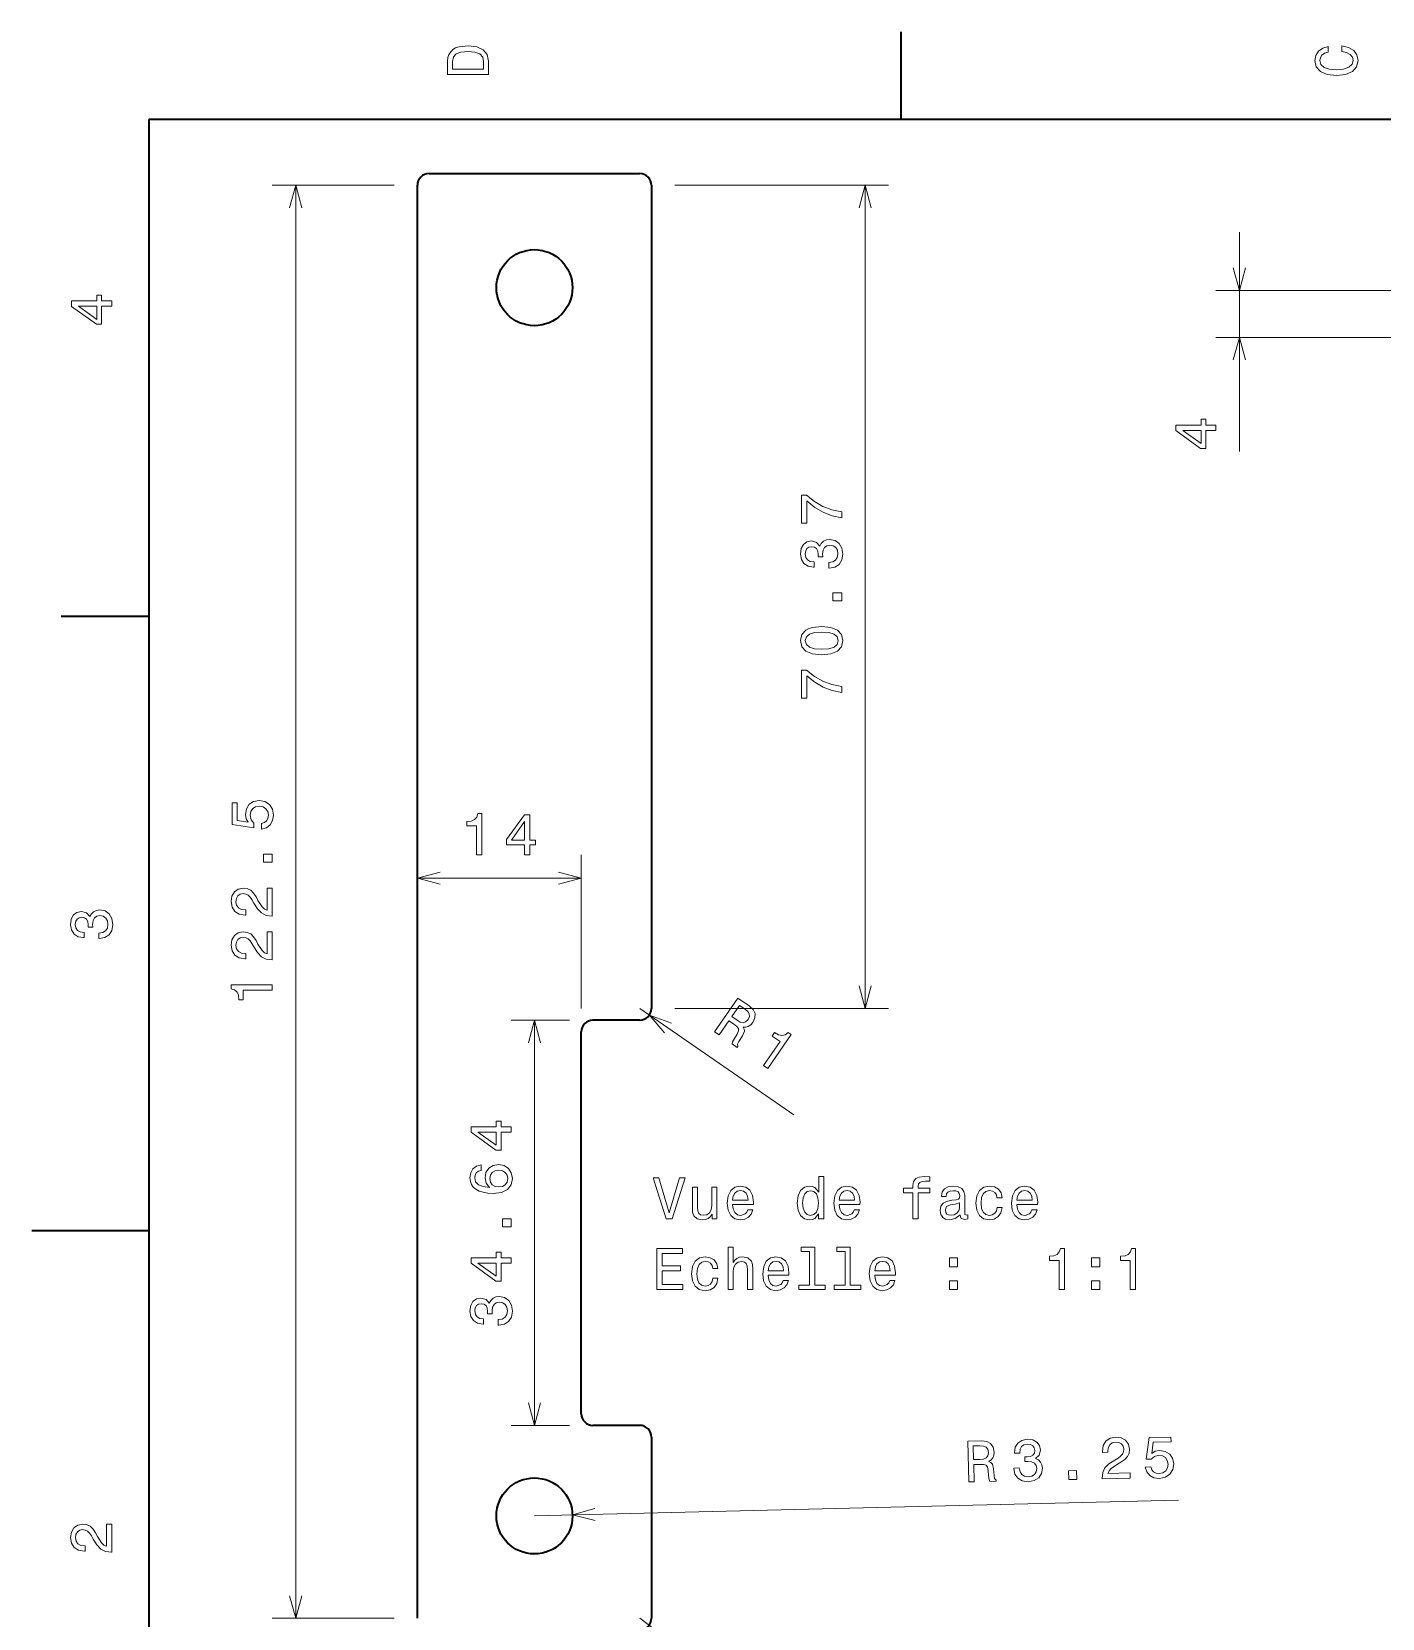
# Model space of a CAD drawing. Extents: x 0 to 297, y 0 to 210.
# Drawn here: x 0 to 115.4, y 71.9 to 207.5 of the extents above; entities that cross this region are included whole.
import ezdxf

# ---------------------------------------------------------------- set-up
doc = ezdxf.new("R2010")
doc.units = 0

msp = doc.modelspace()

# ---------------------------------------------------------------- linework, layer by layer
at = {"color": 7, "lineweight": 35, "ltscale": 0.1875}
for p, q in [((74.300003, 200), (74.300003, 207.5)), ((10, 157.5), (2.5, 157.5))]:
    msp.add_line(p, q, dxfattribs=at)
at = {"color": 7, "lineweight": 35}
for p, q in [((287, 200), (10, 200)), ((10, 200), (10, 10)), ((32.954124, 71.870773), (32.954124, 194.370773)), ((52.954124, 194.370773), (52.954124, 123.997772)), ((46.954124, 89.356773), (46.954124, 121.997772))]:
    msp.add_line(p, q, dxfattribs=at)
at = {"color": 7, "lineweight": 35, "ltscale": 0.45}
msp.add_line((33.954124, 195.370773), (51.954124, 195.370773), dxfattribs=at)
at = {"color": 7, "lineweight": 13, "ltscale": 0.260011}
for p, q in [((30.954124, 194.370773), (20.553684, 194.370773)), ((30.954124, 71.870773), (20.553684, 71.870773))]:
    msp.add_line(p, q, dxfattribs=at)
at = {"color": 7, "lineweight": 13}
for p, q in [((22.553682, 71.870773), (22.553682, 194.370773)), ((71.207458, 123.997772), (71.207458, 194.370773)), ((132.817474, 185.374619), (101.189659, 185.374619)), ((132.817474, 181.374619), (101.189659, 181.374619)), ((42.967854, 88.356773), (42.967854, 122.997772)), ((42.954124, 80.620773), (97.988098, 81.956818)), ((51.954124, 71.870773), (70.054886, 58.258636))]:
    msp.add_line(p, q, dxfattribs=at)
at = {"color": 7, "lineweight": 13, "ltscale": 0.456333}
for p, q in [((54.954124, 194.370773), (73.207458, 194.370773)), ((54.954124, 123.997772), (73.207458, 123.997772))]:
    msp.add_line(p, q, dxfattribs=at)
at = {"color": 7, "lineweight": 13, "ltscale": 0.468827}
msp.add_line((103.189659, 171.621552), (103.189659, 190.374619), dxfattribs=at)
at = {"color": 7, "lineweight": 13, "ltscale": 0.328345}
msp.add_line((46.954124, 123.997772), (46.954124, 137.131577), dxfattribs=at)
at = {"color": 7, "lineweight": 13, "ltscale": 0.35}
msp.add_line((32.954124, 135.131577), (46.954124, 135.131577), dxfattribs=at)
at = {"color": 7, "lineweight": 13, "ltscale": 0.4}
msp.add_line((51.954124, 123.997772), (65.117188, 114.901962), dxfattribs=at)
at = {"color": 7, "lineweight": 13, "ltscale": 0.124657}
for p, q in [((45.954124, 122.997772), (40.967854, 122.997772)), ((45.954124, 88.356773), (40.967854, 88.356773))]:
    msp.add_line(p, q, dxfattribs=at)
at = {"color": 7, "lineweight": 35, "ltscale": 0.1}
for p, q in [((51.954124, 122.997772), (47.954124, 122.997772)), ((51.954124, 88.356773), (47.954124, 88.356773))]:
    msp.add_line(p, q, dxfattribs=at)
at = {"color": 7, "lineweight": 35, "ltscale": 0.25}
msp.add_line((10, 105), (0, 105), dxfattribs=at)
at = {"color": 7, "lineweight": 35, "ltscale": 0.38715}
msp.add_line((52.954124, 87.356773), (52.954124, 71.870773), dxfattribs=at)
at = {"color": 7, "lineweight": 13}
for points in [[(35.533215, 204.994965), (35.533215, 203.829971), (39.033215, 203.829971), (39.033215, 204.994965), (38.922264, 205.544678), (38.584366, 205.953171), (38.034657, 206.205338), (37.283215, 206.296112), (36.516644, 206.215424), (36.21405, 206.114563), (35.971977, 205.973343), (35.644165, 205.56485), (35.563473, 205.297562)], [(111.93206, 205.817017), (112.35569, 205.716141), (112.658287, 205.549713), (112.844887, 205.317734), (112.905403, 205.045395), (112.814629, 204.71759), (112.54229, 204.460388), (112.098488, 204.28891), (111.483215, 204.233429), (110.872986, 204.28891), (110.424141, 204.455338), (110.151802, 204.71254), (110.055984, 205.045395), (110.106415, 205.287476), (110.247627, 205.494247), (110.474571, 205.655624), (110.787247, 205.766571), (110.787247, 206.245682), (110.308144, 206.094391), (109.94503, 205.832138), (109.718086, 205.474075), (109.637398, 205.045395), (109.763474, 204.510818), (110.116501, 204.10231), (110.696472, 203.840057), (111.483215, 203.749283), (112.269958, 203.840057), (112.84993, 204.10231), (113.208, 204.510818), (113.329041, 205.045395), (113.233215, 205.51442), (112.965927, 205.892654), (112.527161, 206.159943), (111.93206, 206.301163)], [(35.951801, 204.959656), (36.027451, 205.342941), (36.259438, 205.605194), (36.672985, 205.761536), (37.283215, 205.811966), (37.873272, 205.756485), (38.286816, 205.600143), (38.533936, 205.332855), (38.614628, 204.959656), (38.614628, 204.298996), (35.951801, 204.298996)], [(6.833213, 184.02739), (6.833213, 184.481277), (5.965778, 184.481277), (5.965778, 184.98056), (5.56232, 184.98056), (5.56232, 184.481277), (3.408862, 184.481277), (3.408862, 184.022339), (5.521974, 182.489197), (5.965778, 182.489197), (5.965778, 184.02739)], [(5.56232, 182.912827), (3.993876, 184.02739), (5.56232, 184.02739)], [(101.189659, 173.416946), (101.189659, 173.870834), (100.32222, 173.870834), (100.32222, 174.370117), (99.918762, 174.370117), (99.918762, 173.870834), (97.765305, 173.870834), (97.765305, 173.411896), (99.878418, 171.878754), (100.32222, 171.878754), (100.32222, 173.416946)], [(99.918762, 172.302383), (98.350327, 173.416946), (99.918762, 173.416946)], [(69.207458, 165.955307), (69.207458, 166.464676), (68.375328, 166.631104), (67.598671, 166.923615), (66.877487, 167.337158), (66.201698, 167.87677), (65.783112, 167.87677), (65.783112, 165.476196), (66.242043, 165.476196), (66.242043, 167.392639), (66.922882, 166.837875), (67.633972, 166.419281), (68.390457, 166.12677)], [(68.10804, 161.649399), (68.143341, 161.649399), (68.627487, 161.730103), (68.990601, 161.967133), (69.222595, 162.340332), (69.308327, 162.834564), (69.222595, 163.359055), (69.000687, 163.752426), (68.647667, 164.004578), (68.193771, 164.095367), (67.896225, 164.055023), (67.654144, 163.944061), (67.467545, 163.762512), (67.331383, 163.520447), (67.059052, 163.848251), (66.625328, 163.964233), (66.231956, 163.888596), (65.93441, 163.671738), (65.74781, 163.31871), (65.682243, 162.834564), (65.762939, 162.380676), (65.98484, 162.032684), (66.337868, 161.80574), (66.806885, 161.730103), (66.842186, 161.730103), (66.842186, 162.17894), (66.519424, 162.219284), (66.28743, 162.350403), (66.146225, 162.562225), (66.095795, 162.859772), (66.136139, 163.122025), (66.242043, 163.31366), (66.413513, 163.429657), (66.6455, 163.475052), (66.892624, 163.429657), (67.059052, 163.308624), (67.159912, 163.096802), (67.19017, 162.809341), (67.185127, 162.612656), (67.583542, 162.612656), (67.573456, 162.859772), (67.618843, 163.17749), (67.739883, 163.41452), (67.936569, 163.55574), (68.193771, 163.606171), (68.486282, 163.55069), (68.70314, 163.404449), (68.83931, 163.172455), (68.884697, 162.864822), (68.834267, 162.547089), (68.682968, 162.315109), (68.440887, 162.168854), (68.10804, 162.113373)], [(69.207458, 158.836288), (69.207458, 159.532257), (68.456024, 159.532257), (68.456024, 158.836288)], [(67.49781, 154.232834), (68.289597, 154.308472), (68.854439, 154.545502), (69.197372, 154.923752), (69.308327, 155.448242), (69.197372, 155.967697), (68.854439, 156.345947), (68.289597, 156.577942), (67.49781, 156.65863), (66.711067, 156.577942), (66.398384, 156.482117), (66.141182, 156.345947), (65.798241, 155.967697), (65.682243, 155.448242), (65.798241, 154.923752), (66.146225, 154.545502), (66.711067, 154.308472)], [(67.49781, 154.71698), (66.887581, 154.757324), (66.448814, 154.883408), (66.191612, 155.110352), (66.10083, 155.448242), (66.191612, 155.781097), (66.448814, 156.008057), (66.887581, 156.134125), (67.49781, 156.174469), (68.113083, 156.134125), (68.551842, 156.008057), (68.809052, 155.781097), (68.894783, 155.448242), (68.809052, 155.110352), (68.551842, 154.883408), (68.113083, 154.757324)], [(69.207458, 151.011215), (69.207458, 151.520584), (68.375328, 151.687012), (67.598671, 151.979523), (66.877487, 152.393066), (66.201698, 152.932678), (65.783112, 152.932678), (65.783112, 150.532104), (66.242043, 150.532104), (66.242043, 152.448547), (66.922882, 151.893784), (67.633972, 151.475189), (68.390457, 151.182678)], [(19.640862, 139.342102), (20.054405, 139.453049), (20.377171, 139.700165), (20.578899, 140.063278), (20.654549, 140.527252), (20.56377, 141.036621), (20.316654, 141.435028), (19.923283, 141.687195), (19.418957, 141.78302), (18.94994, 141.697281), (18.581783, 141.4552), (18.344749, 141.076965), (18.259014, 140.587769), (18.319534, 140.209534), (18.485962, 139.917023), (17.542877, 140.058228), (17.542877, 141.59137), (17.129333, 141.59137), (17.129333, 139.720337), (18.985241, 139.442963), (18.985241, 139.84642), (18.748207, 140.138916), (18.662476, 140.512115), (18.717949, 140.8349), (18.879333, 141.082001), (19.12645, 141.238342), (19.444176, 141.293823), (19.761898, 141.238342), (20.009014, 141.076965), (20.165356, 140.829849), (20.220833, 140.512115), (20.185528, 140.244843), (20.069534, 140.038055), (19.887978, 139.886765), (19.640862, 139.811127)], [(37.995335, 137.131577), (38.454269, 137.131577), (38.454269, 140.656799), (38.111328, 140.656799), (38.020554, 140.349152), (37.838997, 140.14238), (37.561619, 140.021347), (37.178333, 139.981003), (37.178333, 139.622925), (37.995335, 139.622925)], [(42.099514, 137.131577), (42.553406, 137.131577), (42.553406, 137.999008), (43.052685, 137.999008), (43.052685, 138.402466), (42.553406, 138.402466), (42.553406, 140.555939), (42.094471, 140.555939), (40.561329, 138.44281), (40.561329, 137.999008), (42.099514, 137.999008)], [(40.984962, 138.402466), (42.099514, 139.970917), (42.099514, 138.402466)], [(20.553684, 136.50882), (20.553684, 137.204773), (19.802242, 137.204773), (19.802242, 136.50882)], [(20.553684, 131.890228), (20.553684, 134.295837), (20.119968, 134.295837), (20.119968, 132.394547), (19.882935, 132.500458), (19.686249, 132.682007), (19.328178, 133.241806), (19.176884, 133.539368), (18.960026, 133.872208), (18.707863, 134.109253), (18.410313, 134.245407), (18.072414, 134.295837), (17.648785, 134.210114), (17.315933, 133.973083), (17.104118, 133.60997), (17.028469, 133.140945), (17.114204, 132.656799), (17.351234, 132.288635), (17.729477, 132.051605), (18.228756, 131.970917), (18.299362, 131.970917), (18.299362, 132.429855), (18.259014, 132.429855), (17.916077, 132.475235), (17.663914, 132.611404), (17.502533, 132.828262), (17.447056, 133.115723), (17.49749, 133.408234), (17.623569, 133.625092), (17.820255, 133.766296), (18.067371, 133.816742), (18.299362, 133.781433), (18.496048, 133.685608), (18.667519, 133.524231), (18.818813, 133.302322), (18.980198, 133.004776), (19.292877, 132.510544), (19.625729, 132.162567), (20.02919, 131.95578), (20.538555, 131.890228)], [(5.73379, 129.979111), (5.769093, 129.979111), (6.253242, 130.059799), (6.616354, 130.296829), (6.848343, 130.670029), (6.934078, 131.164276), (6.848343, 131.688766), (6.626441, 132.082138), (6.273415, 132.334305), (5.819525, 132.425079), (5.521974, 132.384735), (5.279899, 132.273788), (5.0933, 132.092224), (4.957133, 131.850143), (4.684798, 132.177963), (4.251081, 132.293961), (3.857709, 132.218307), (3.560158, 132.00145), (3.373559, 131.648422), (3.307997, 131.164276), (3.388689, 130.710388), (3.610591, 130.362396), (3.963617, 130.135452), (4.432637, 130.059799), (4.46794, 130.059799), (4.46794, 130.508652), (4.145173, 130.548996), (3.913184, 130.680115), (3.771974, 130.891937), (3.721542, 131.189484), (3.761888, 131.451736), (3.867795, 131.643372), (4.039265, 131.759369), (4.271254, 131.804764), (4.518372, 131.759369), (4.684798, 131.638336), (4.785663, 131.426514), (4.815922, 131.139053), (4.810879, 130.942368), (5.209294, 130.942368), (5.199208, 131.189484), (5.244596, 131.507217), (5.365634, 131.744247), (5.56232, 131.885452), (5.819525, 131.935883), (6.112032, 131.880417), (6.328891, 131.734161), (6.465058, 131.502167), (6.510447, 131.194534), (6.460014, 130.876801), (6.308718, 130.644821), (6.066643, 130.498566), (5.73379, 130.443085)], [(20.553684, 128.154205), (20.553684, 130.559814), (20.119968, 130.559814), (20.119968, 128.658524), (19.882935, 128.764435), (19.686249, 128.945984), (19.328178, 129.505783), (19.176884, 129.803345), (18.960026, 130.136185), (18.707863, 130.37323), (18.410313, 130.509384), (18.072414, 130.559814), (17.648785, 130.474091), (17.315933, 130.237061), (17.104118, 129.873947), (17.028469, 129.404922), (17.114204, 128.920776), (17.351234, 128.552612), (17.729477, 128.315582), (18.228756, 128.234894), (18.299362, 128.234894), (18.299362, 128.693832), (18.259014, 128.693832), (17.916077, 128.739212), (17.663914, 128.875381), (17.502533, 129.092239), (17.447056, 129.3797), (17.49749, 129.672211), (17.623569, 129.889069), (17.820255, 130.030273), (18.067371, 130.080719), (18.299362, 130.04541), (18.496048, 129.949585), (18.667519, 129.788208), (18.818813, 129.566299), (18.980198, 129.268753), (19.292877, 128.774521), (19.625729, 128.426544), (20.02919, 128.219757), (20.538555, 128.154205)], [(20.553684, 125.557953), (20.553684, 126.016876), (17.028469, 126.016876), (17.028469, 125.673943), (17.336105, 125.58316), (17.542877, 125.401611), (17.663914, 125.124229), (17.704262, 124.740944), (18.062328, 124.740944), (18.062328, 125.557953)], [(58.350872, 122.008606), (58.736732, 121.741974), (59.576767, 122.957634), (59.970924, 122.685272), (60.252754, 122.47213), (60.395172, 122.287895), (60.400139, 122.082169), (60.272476, 121.808708), (60.035187, 121.420959), (59.89093, 121.158966), (59.84037, 120.979347), (60.27602, 120.678314), (60.33049, 120.757141), (60.315342, 120.939255), (60.431232, 121.17794), (60.723297, 121.662704), (60.890724, 122.055801), (60.869839, 122.229622), (60.774948, 122.411667), (61.012585, 122.400711), (61.229103, 122.465652), (61.429932, 122.596603), (61.606781, 122.799301), (61.789524, 123.187958), (61.804184, 123.564026), (61.639297, 123.910904), (61.303154, 124.222878), (60.340584, 124.888023)], [(60.951584, 123.944748), (61.187473, 123.744965), (61.311405, 123.542862), (61.323086, 123.320236), (61.20274, 123.066238), (60.994965, 122.854263), (60.782593, 122.786453), (60.540131, 122.843658), (60.264408, 123.003532), (59.820465, 123.310303), (60.482742, 124.268723)], [(62.521824, 119.126434), (62.899384, 118.86554), (64.903427, 121.765701), (64.621292, 121.960655), (64.371727, 121.759171), (64.104813, 121.692276), (63.807808, 121.750381), (63.469547, 121.935089), (63.265987, 121.640503), (63.938129, 121.176048)], [(40.967854, 113.426697), (40.967854, 113.880585), (40.100418, 113.880585), (40.100418, 114.379868), (39.69696, 114.379868), (39.69696, 113.880585), (37.543503, 113.880585), (37.543503, 113.421646), (39.656612, 111.888512), (40.100418, 111.888512), (40.100418, 113.426697)], [(39.69696, 112.312141), (38.128517, 113.426697), (39.69696, 113.426697)], [(38.410934, 110.623672), (38.002434, 110.527847), (37.699841, 110.305946), (37.508198, 109.963005), (37.442635, 109.519203), (37.47794, 109.221649), (37.573761, 108.964447), (37.730103, 108.737503), (37.952003, 108.54586), (38.229378, 108.394562), (38.567276, 108.283615), (38.965691, 108.213005), (39.414539, 108.192833), (40.130676, 108.273529), (40.650131, 108.520645), (40.962811, 108.91906), (41.068718, 109.46373), (40.97794, 109.952919), (40.740906, 110.326118), (40.367706, 110.568192), (39.893646, 110.653931), (39.414539, 110.568192), (39.046383, 110.336205), (38.814392, 109.978134), (38.733704, 109.534332), (38.834568, 109.055222), (39.122032, 108.697159), (38.567276, 108.772804), (38.168861, 108.934189), (37.931831, 109.181305), (37.851139, 109.524246), (37.891483, 109.776405), (37.997391, 109.968048), (38.173904, 110.094131), (38.410934, 110.159691)], [(39.898689, 110.164734), (40.216412, 110.109261), (40.458488, 109.968048), (40.619869, 109.741104), (40.670303, 109.458679), (40.619869, 109.161133), (40.463531, 108.934189), (40.221455, 108.787933), (39.903732, 108.742546), (39.591049, 108.792976), (39.354019, 108.934189), (39.202721, 109.166176), (39.147247, 109.478851), (39.202721, 109.75119), (39.348976, 109.968048), (39.586006, 110.109261)], [(55.349659, 109.519188), (54.472137, 106.538643), (53.569397, 109.519188), (53.09029, 109.519188), (54.219975, 106.014145), (54.724297, 106.014145), (55.828766, 109.519188)], [(58.552109, 108.722359), (58.108303, 108.722359), (58.108303, 107.158958), (58.057869, 106.795845), (57.911617, 106.5336), (57.684673, 106.372215), (57.387123, 106.321785), (57.150089, 106.362129), (56.998795, 106.483162), (56.913059, 106.689934), (56.892887, 106.982445), (56.892887, 108.722359), (56.449081, 108.722359), (56.449081, 106.942101), (56.464211, 106.58403), (56.560032, 106.286476), (56.852539, 106.014145), (57.32156, 105.918327), (57.573723, 105.953629), (57.790581, 106.044403), (57.97718, 106.200745), (58.128475, 106.427689), (58.128475, 106.014145), (58.552109, 106.014145)], [(59.888561, 107.239647), (61.66378, 107.239647), (61.668823, 107.446419), (61.588131, 108.02639), (61.366226, 108.460114), (61.013203, 108.722359), (60.544182, 108.818176), (60.085247, 108.717316), (59.732224, 108.434891), (59.505276, 107.97596), (59.424587, 107.370773), (59.500233, 106.750458), (59.72718, 106.296562), (60.075161, 106.014145), (60.529053, 105.918327), (60.922424, 105.983887), (61.24519, 106.155357), (61.482224, 106.427689), (61.618389, 106.790802), (61.17963, 106.790802), (61.088852, 106.589073), (60.957726, 106.437775), (60.584526, 106.316742), (60.297066, 106.372215), (60.080204, 106.548729), (59.938995, 106.836189), (59.888561, 107.224518)], [(67.236542, 106.432732), (67.236542, 106.014145), (67.680351, 106.014145), (67.680351, 109.635185), (67.241592, 109.635185), (67.241592, 108.308815), (66.903694, 108.692101), (66.696922, 108.782875), (66.459885, 108.818176), (66.031212, 108.717316), (65.698364, 108.434891), (65.481506, 107.981003), (65.405853, 107.370773), (65.481506, 106.760544), (65.698364, 106.301605), (66.031212, 106.014145), (66.459885, 105.918327), (66.696922, 105.953629), (66.908737, 106.044403)], [(68.996628, 107.239647), (70.771851, 107.239647), (70.776894, 107.446419), (70.696198, 108.02639), (70.474297, 108.460114), (70.121269, 108.722359), (69.652252, 108.818176), (69.193314, 108.717316), (68.840294, 108.434891), (68.61335, 107.97596), (68.532654, 107.370773), (68.608307, 106.750458), (68.835251, 106.296562), (69.183228, 106.014145), (69.637123, 105.918327), (70.030495, 105.983887), (70.353256, 106.155357), (70.590294, 106.427689), (70.726456, 106.790802), (70.287697, 106.790802), (70.196922, 106.589073), (70.065796, 106.437775), (69.692596, 106.316742), (69.405136, 106.372215), (69.188278, 106.548729), (69.047066, 106.836189), (68.996628, 107.224518)], [(75.295624, 108.253342), (75.295624, 106.014145), (75.739426, 106.014145), (75.739426, 108.253342), (76.748077, 108.253342), (76.748077, 108.631577), (75.739426, 108.631577), (75.739426, 108.798004), (75.774734, 108.999733), (75.890724, 109.135902), (76.08741, 109.216591), (76.369835, 109.246857), (76.748077, 109.226685), (76.748077, 109.60997), (76.268967, 109.635185), (75.835251, 109.58979), (75.532654, 109.453629), (75.351105, 109.216591), (75.295624, 108.8787), (75.295624, 108.631577), (74.483665, 108.631577), (74.483665, 108.253342)], [(79.325165, 106.367172), (79.325165, 106.352043), (79.35038, 106.180573), (79.426025, 106.059532), (79.743752, 105.963715), (79.990868, 106.004059), (79.990868, 106.347), (79.884964, 106.331871), (79.743752, 106.39743), (79.718536, 106.599159), (79.718536, 108.001175), (79.65802, 108.359245), (79.481506, 108.611404), (79.173866, 108.762703), (78.74015, 108.818176), (78.316513, 108.75766), (78.003838, 108.586189), (77.807152, 108.318901), (77.741592, 107.965874), (77.741592, 107.935616), (78.139999, 107.935616), (78.175308, 108.14743), (78.286255, 108.298729), (78.467812, 108.389503), (78.725021, 108.424805), (78.972137, 108.39959), (79.148651, 108.323944), (79.254555, 108.192818), (79.289856, 108.011261), (79.269684, 107.799446), (79.188995, 107.693542), (78.987267, 107.643105), (78.609024, 107.60276), (78.175308, 107.511986), (77.867668, 107.350601), (77.686111, 107.098442), (77.630638, 106.725243), (77.681068, 106.392387), (77.83741, 106.145271), (78.089569, 105.98893), (78.437553, 105.933456), (78.90657, 106.03936)], [(82.47718, 107.824661), (82.915939, 107.824661), (82.825165, 108.228119), (82.608307, 108.545845), (82.270409, 108.742531), (81.83165, 108.818176), (81.347496, 108.717316), (80.97934, 108.434891), (80.747353, 107.97596), (80.666656, 107.360687), (80.74231, 106.750458), (80.969254, 106.296562), (81.327324, 106.014145), (81.816513, 105.918327), (82.250237, 105.993973), (82.588135, 106.205788), (82.820114, 106.538643), (82.920982, 106.982445), (82.497353, 106.982445), (82.421707, 106.700027), (82.280495, 106.488205), (82.078766, 106.357086), (81.83165, 106.316742), (81.52401, 106.382301), (81.302109, 106.58403), (81.165939, 106.911842), (81.120552, 107.375816), (81.165939, 107.829704), (81.307152, 108.157516), (81.534096, 108.359245), (81.83165, 108.429848), (82.093895, 108.38446), (82.290581, 108.268471), (82.421707, 108.076828)], [(84.176743, 107.239647), (85.951965, 107.239647), (85.957001, 107.446419), (85.876312, 108.02639), (85.654411, 108.460114), (85.301384, 108.722359), (84.832367, 108.818176), (84.373428, 108.717316), (84.020409, 108.434891), (83.793457, 107.97596), (83.712769, 107.370773), (83.788422, 106.750458), (84.015366, 106.296562), (84.363342, 106.014145), (84.817238, 105.918327), (85.210609, 105.983887), (85.533371, 106.155357), (85.770401, 106.427689), (85.90657, 106.790802), (85.467812, 106.790802), (85.377029, 106.589073), (85.245911, 106.437775), (84.872711, 106.316742), (84.585251, 106.372215), (84.368393, 106.548729), (84.22718, 106.836189), (84.176743, 107.224518)], [(59.888561, 107.612846), (59.944038, 107.960831), (60.080204, 108.218033), (60.28698, 108.374374), (60.559311, 108.429848), (60.826603, 108.374374), (61.033375, 108.218033), (61.159454, 107.960831), (61.204845, 107.612846)], [(66.535538, 108.419762), (66.828041, 108.349159), (67.049942, 108.152473), (67.181068, 107.824661), (67.231506, 107.370773), (67.181068, 106.911842), (67.049942, 106.58403), (66.828041, 106.382301), (66.535538, 106.316742), (66.258163, 106.382301), (66.046341, 106.58403), (65.905136, 106.916885), (65.859741, 107.370773), (65.905136, 107.819618), (66.046341, 108.14743), (66.258163, 108.349159)], [(68.996628, 107.612846), (69.052109, 107.960831), (69.188278, 108.218033), (69.39505, 108.374374), (69.667381, 108.429848), (69.934677, 108.374374), (70.141449, 108.218033), (70.267525, 107.960831), (70.312912, 107.612846)], [(79.274734, 106.962273), (79.214211, 106.700027), (79.052826, 106.498291), (78.810753, 106.367172), (78.513199, 106.321785), (78.321564, 106.347), (78.185394, 106.427689), (78.099655, 106.568901), (78.07444, 106.765587), (78.09462, 106.942101), (78.175308, 107.068176), (78.498077, 107.209389), (78.90657, 107.269905), (79.274734, 107.390945)], [(84.176743, 107.612846), (84.232224, 107.960831), (84.368393, 108.218033), (84.575165, 108.374374), (84.847496, 108.429848), (85.114792, 108.374374), (85.321564, 108.218033), (85.447639, 107.960831), (85.493027, 107.612846)], [(40.967854, 105.329285), (40.967854, 106.025253), (40.216412, 106.025253), (40.216412, 105.329285)], [(40.967854, 102.218628), (40.967854, 102.672516), (40.100418, 102.672516), (40.100418, 103.171799), (39.69696, 103.171799), (39.69696, 102.672516), (37.543503, 102.672516), (37.543503, 102.213585), (39.656612, 100.680443), (40.100418, 100.680443), (40.100418, 102.218628)], [(53.413059, 99.967316), (55.63208, 99.967316), (55.63208, 100.390945), (53.877037, 100.390945), (53.877037, 101.576103), (55.440437, 101.576103), (55.440437, 101.99469), (53.877037, 101.99469), (53.877037, 103.043686), (55.591732, 103.043686), (55.591732, 103.467316), (53.413059, 103.467316)], [(59.500233, 99.967316), (59.944038, 99.967316), (59.944038, 101.530716), (59.989426, 101.888786), (60.135681, 102.151031), (60.362625, 102.312416), (60.665218, 102.372932), (60.907295, 102.322502), (61.058594, 102.186333), (61.134239, 101.959389), (61.159454, 101.656799), (61.159454, 99.967316), (61.60326, 99.967316), (61.60326, 101.747574), (61.583088, 102.105644), (61.49231, 102.403198), (61.194759, 102.675529), (60.730782, 102.771347), (60.478622, 102.736046), (60.261761, 102.640228), (60.080204, 102.48893), (59.944038, 102.282158), (59.944038, 103.588356), (59.500233, 103.588356)], [(66.454849, 103.215157), (66.454849, 100.340515), (65.542023, 100.340515), (65.542023, 99.967316), (67.806427, 99.967316), (67.806427, 100.340515), (66.898651, 100.340515), (66.898651, 103.588356), (65.758881, 103.588356), (65.758881, 103.215157)], [(69.490868, 103.215157), (69.490868, 100.340515), (68.578041, 100.340515), (68.578041, 99.967316), (70.842453, 99.967316), (70.842453, 100.340515), (69.934677, 100.340515), (69.934677, 103.588356), (68.794907, 103.588356), (68.794907, 103.215157)], [(87.777611, 99.967316), (88.236542, 99.967316), (88.236542, 103.492531), (87.8936, 103.492531), (87.802826, 103.184898), (87.621269, 102.978119), (87.343887, 102.857086), (86.960602, 102.816742), (86.960602, 102.458672), (87.777611, 102.458672)], [(93.849655, 99.967316), (94.308586, 99.967316), (94.308586, 103.492531), (93.965652, 103.492531), (93.87487, 103.184898), (93.693314, 102.978119), (93.415939, 102.857086), (93.032654, 102.816742), (93.032654, 102.458672), (93.849655, 102.458672)], [(39.69696, 101.104073), (38.128517, 102.218628), (39.69696, 102.218628)], [(58.188995, 101.777832), (58.627754, 101.777832), (58.53698, 102.18129), (58.320118, 102.499016), (57.982224, 102.695702), (57.543461, 102.771347), (57.059311, 102.670486), (56.691154, 102.388062), (56.459167, 101.929131), (56.378475, 101.313858), (56.454124, 100.703629), (56.681068, 100.249733), (57.039139, 99.967316), (57.528332, 99.871498), (57.962051, 99.947144), (58.299946, 100.158958), (58.531933, 100.491814), (58.632797, 100.935616), (58.209167, 100.935616), (58.133518, 100.653198), (57.99231, 100.441376), (57.790581, 100.310257), (57.543461, 100.269913), (57.235825, 100.335472), (57.013924, 100.537201), (56.877754, 100.865013), (56.832367, 101.328987), (56.877754, 101.782875), (57.018967, 102.110687), (57.245911, 102.312416), (57.543461, 102.383018), (57.80571, 102.337631), (58.002396, 102.221642), (58.133518, 102.029999)], [(62.924583, 101.192818), (64.699799, 101.192818), (64.704849, 101.39959), (64.624153, 101.979561), (64.402252, 102.413284), (64.049225, 102.675529), (63.580204, 102.771347), (63.121273, 102.670486), (62.768246, 102.388062), (62.541302, 101.929131), (62.460609, 101.323944), (62.536259, 100.703629), (62.763203, 100.249733), (63.111183, 99.967316), (63.565075, 99.871498), (63.958447, 99.937057), (64.281212, 100.108528), (64.51825, 100.380859), (64.654411, 100.743973), (64.215652, 100.743973), (64.124878, 100.542244), (63.993752, 100.390945), (63.620552, 100.269913), (63.333088, 100.325386), (63.116226, 100.5019), (62.975018, 100.78936), (62.924583, 101.177689)], [(62.924583, 101.566017), (62.980061, 101.914001), (63.116226, 102.171204), (63.323002, 102.327545), (63.595337, 102.383018), (63.862625, 102.327545), (64.069397, 102.171204), (64.19548, 101.914001), (64.240868, 101.566017)], [(72.032654, 101.192818), (73.807869, 101.192818), (73.812912, 101.39959), (73.732224, 101.979561), (73.510323, 102.413284), (73.157295, 102.675529), (72.688278, 102.771347), (72.22934, 102.670486), (71.876312, 102.388062), (71.649368, 101.929131), (71.56868, 101.323944), (71.644325, 100.703629), (71.871269, 100.249733), (72.219254, 99.967316), (72.673141, 99.871498), (73.066513, 99.937057), (73.389282, 100.108528), (73.626312, 100.380859), (73.762482, 100.743973), (73.323723, 100.743973), (73.232941, 100.542244), (73.101822, 100.390945), (72.728622, 100.269913), (72.441154, 100.325386), (72.224297, 100.5019), (72.083084, 100.78936), (72.032654, 101.177689)], [(72.032654, 101.566017), (72.088135, 101.914001), (72.224297, 102.171204), (72.431068, 102.327545), (72.703407, 102.383018), (72.970695, 102.327545), (73.177467, 102.171204), (73.303551, 101.914001), (73.348938, 101.566017)], [(78.412338, 101.924088), (79.108307, 101.924088), (79.108307, 102.675529), (78.412338, 102.675529)], [(90.556427, 101.924088), (91.252396, 101.924088), (91.252396, 102.675529), (90.556427, 102.675529)], [(78.412338, 99.967316), (79.108307, 99.967316), (79.108307, 100.718758), (78.412338, 100.718758)], [(90.556427, 99.967316), (91.252396, 99.967316), (91.252396, 100.718758), (90.556427, 100.718758)], [(39.868431, 96.934334), (39.903732, 96.934334), (40.387882, 97.015022), (40.750992, 97.25206), (40.982983, 97.625252), (41.068718, 98.119492), (40.982983, 98.643982), (40.761078, 99.037354), (40.408054, 99.28952), (39.954163, 99.380295), (39.656612, 99.339951), (39.414539, 99.229004), (39.22794, 99.047447), (39.091774, 98.805374), (38.819439, 99.133179), (38.385719, 99.249176), (37.992348, 99.173523), (37.694798, 98.956665), (37.508198, 98.603638), (37.442635, 98.119492), (37.523327, 97.665604), (37.745232, 97.317619), (38.098255, 97.090668), (38.567276, 97.015022), (38.602577, 97.015022), (38.602577, 97.463867), (38.279812, 97.504219), (38.047825, 97.635345), (37.906612, 97.847153), (37.856182, 98.144707), (37.896526, 98.406952), (38.002434, 98.598595), (38.173904, 98.714592), (38.405891, 98.759979), (38.653011, 98.714592), (38.819439, 98.593552), (38.920303, 98.381737), (38.950562, 98.094276), (38.945518, 97.897591), (39.343933, 97.897591), (39.333847, 98.144707), (39.379234, 98.462433), (39.500275, 98.699463), (39.69696, 98.840668), (39.954163, 98.891106), (40.24667, 98.835632), (40.463531, 98.689377), (40.599697, 98.457382), (40.645088, 98.14975), (40.594654, 97.832031), (40.443356, 97.600037), (40.201283, 97.453781), (39.868431, 97.398308)], [(80.058083, 83.522125), (80.526962, 83.533508), (80.491104, 85.010742), (80.97007, 85.022369), (81.323357, 85.015808), (81.546906, 84.950607), (81.671951, 84.78717), (81.729584, 84.490929), (81.765808, 84.037788), (81.803284, 83.741058), (81.868073, 83.566071), (82.397453, 83.578918), (82.395126, 83.674713), (82.275742, 83.813065), (82.229042, 84.074257), (82.180038, 84.638077), (82.084167, 85.054459), (81.965027, 85.182732), (81.781204, 85.274117), (81.979813, 85.405052), (82.116699, 85.584946), (82.202057, 85.808983), (82.225822, 86.076927), (82.144958, 86.498718), (81.935577, 86.811455), (81.598175, 86.994965), (81.142822, 87.049492), (79.973137, 87.021095)], [(83.920029, 84.71563), (83.920883, 84.680336), (84.013298, 84.198288), (84.259079, 83.841034), (84.637794, 83.618172), (85.133965, 83.544456), (85.656227, 83.642899), (86.044098, 83.874283), (86.287613, 84.233322), (86.367355, 84.689285), (86.319794, 84.985764), (86.203003, 85.225075), (86.016968, 85.407211), (85.771667, 85.537468), (86.092766, 85.817673), (86.198196, 86.254082), (86.113029, 86.6455), (85.889008, 86.937698), (85.531555, 87.115677), (85.045959, 87.169472), (84.594162, 87.077789), (84.251671, 86.847504), (84.033356, 86.489075), (83.969116, 86.018356), (83.969971, 85.983063), (84.418686, 85.993958), (84.451187, 86.317612), (84.576645, 86.552711), (84.784973, 86.69902), (85.081207, 86.75666), (85.34436, 86.722687), (85.538513, 86.621468), (85.65863, 86.452858), (85.709641, 86.222046), (85.670265, 85.973892), (85.553299, 85.804581), (85.343994, 85.698608), (85.05735, 85.661377), (84.860596, 85.661644), (84.87027, 85.263351), (85.117065, 85.279427), (85.435806, 85.24176), (85.675705, 85.126518), (85.82164, 84.933311), (85.878304, 84.677406), (85.829941, 84.383644), (85.688995, 84.1633), (85.460381, 84.021538), (85.153931, 83.968697), (84.835083, 84.011406), (84.599487, 84.157028), (84.447403, 84.395477), (84.383865, 84.726891)], [(91.456894, 83.798851), (93.861801, 83.857239), (93.851273, 84.290825), (91.950539, 84.244682), (92.050659, 84.484215), (92.227386, 84.685249), (92.778336, 85.056793), (93.072128, 85.215271), (93.399612, 85.440147), (93.630463, 85.697983), (93.759369, 85.998749), (93.801582, 86.337769), (93.705589, 86.759201), (93.460548, 87.086197), (93.092407, 87.289139), (92.621689, 87.353386), (92.139755, 87.25592), (91.777466, 87.010025), (91.549683, 86.626144), (91.481133, 86.125053), (91.482849, 86.054466), (91.941643, 86.065605), (91.940666, 86.105942), (91.977722, 86.449883), (92.107727, 86.705276), (92.320602, 86.871872), (92.606636, 86.934311), (92.900284, 86.890991), (93.120132, 86.77021), (93.266083, 86.577011), (93.322495, 86.331184), (93.292831, 86.098412), (93.201813, 85.89946), (93.044632, 85.724121), (92.826477, 85.567482), (92.532928, 85.398926), (92.046425, 85.074341), (91.706619, 84.733139), (91.509705, 84.324783), (91.456528, 83.81398)], [(95.14949, 84.80159), (95.270447, 84.390862), (95.52533, 84.074188), (95.893227, 83.881325), (96.358902, 83.816963), (96.865921, 83.920074), (97.258217, 84.176788), (97.500755, 84.576164), (97.584305, 85.082664), (97.487213, 85.549469), (97.236282, 85.911636), (96.852394, 86.13942), (96.361267, 86.213257), (95.984604, 86.143578), (95.696228, 85.9701), (95.814499, 86.916336), (97.347191, 86.953545), (97.337158, 87.366966), (95.466675, 87.321556), (95.234421, 85.459465), (95.637756, 85.469254), (95.924423, 85.713318), (96.295433, 85.808083), (96.619446, 85.76046), (96.870407, 85.605118), (97.0327, 85.36187), (97.095871, 85.045586), (97.048126, 84.726608), (96.892792, 84.475647), (96.649536, 84.313354), (96.333252, 84.250183), (96.065186, 84.278992), (95.855652, 84.389931), (95.699997, 84.567764), (95.618378, 84.812973)], [(81.022141, 86.61776), (81.330421, 86.594978), (81.549545, 86.504448), (81.689957, 86.331291), (81.742065, 86.055099), (81.698746, 85.761452), (81.566902, 85.581688), (81.337181, 85.485306), (81.020164, 85.452385), (80.480698, 85.439285), (80.452423, 86.603928)], [(88.604271, 83.729599), (89.300034, 83.74649), (89.281792, 84.497711), (88.586029, 84.48082)], [(6.833213, 77.519447), (6.833213, 79.925072), (6.399496, 79.925072), (6.399496, 78.023773), (6.162464, 78.129684), (5.965778, 78.311241), (5.607709, 78.871033), (5.456412, 79.168587), (5.239553, 79.501442), (4.987392, 79.738472), (4.689842, 79.874641), (4.351945, 79.925072), (3.928314, 79.839333), (3.595461, 79.602303), (3.383646, 79.239189), (3.307997, 78.770172), (3.393732, 78.286018), (3.630764, 77.91787), (4.009006, 77.680832), (4.508286, 77.600143), (4.578891, 77.600143), (4.578891, 78.059074), (4.538545, 78.059074), (4.195605, 78.104462), (3.943444, 78.240631), (3.782061, 78.457489), (3.726585, 78.744957), (3.777017, 79.03746), (3.903098, 79.254318), (4.099784, 79.395531), (4.346902, 79.445961), (4.578891, 79.41066), (4.775577, 79.314842), (4.947046, 79.153458), (5.098343, 78.931557), (5.259727, 78.634003), (5.572406, 78.139771), (5.90526, 77.791786), (6.308718, 77.585014), (6.818084, 77.519447)]]:
    msp.add_lwpolyline(points, close=True, dxfattribs=at)
for points in [[(23.071321, 192.438919), (22.553682, 194.370773), (22.036045, 192.438919)], [(71.725098, 192.438919), (71.207458, 194.370773), (70.689819, 192.438919)], [(102.67202, 187.306473), (103.189659, 185.374619), (103.707298, 187.306473)], [(103.707298, 179.442764), (103.189659, 181.374619), (102.67202, 179.442764)], [(34.885979, 135.649216), (32.954124, 135.131577), (34.885979, 134.613937)], [(45.022274, 134.613937), (46.954124, 135.131577), (45.022274, 135.649216)], [(70.689819, 125.929626), (71.207458, 123.997772), (71.725098, 125.929626)], [(54.660404, 122.756912), (52.776817, 123.429291), (54.071861, 121.905197)], [(43.485489, 121.065918), (42.967854, 122.997772), (42.450214, 121.065918)], [(42.450214, 90.288628), (42.967854, 88.356773), (43.485489, 90.288628)], [(48.121887, 81.264023), (46.203167, 80.699646), (48.147011, 80.22905)], [(22.036045, 73.802628), (22.553682, 71.870773), (23.071321, 73.802628)]]:
    msp.add_lwpolyline(points, dxfattribs=at)
at = {"color": 7, "lineweight": 35}
for centre in [(42.954124, 185.620773), (42.954124, 80.620773)]:
    msp.add_circle(centre, 3.25, dxfattribs=at)
for centre, start, end in [((33.954124, 194.370773), 90.000003, 180.000005), ((51.954124, 194.370773), 0, 90.000003), ((51.954124, 123.997772), 269.999997, 360), ((47.954124, 121.997772), 90.000003, 180.000005), ((47.954124, 89.356773), 180.000005, 269.999997), ((51.954124, 87.356773), 0, 90.000003), ((51.954124, 71.870773), 269.999997, 360)]:
    msp.add_arc(centre, 1, start, end, dxfattribs=at)

doc.saveas('drawing.dxf')
